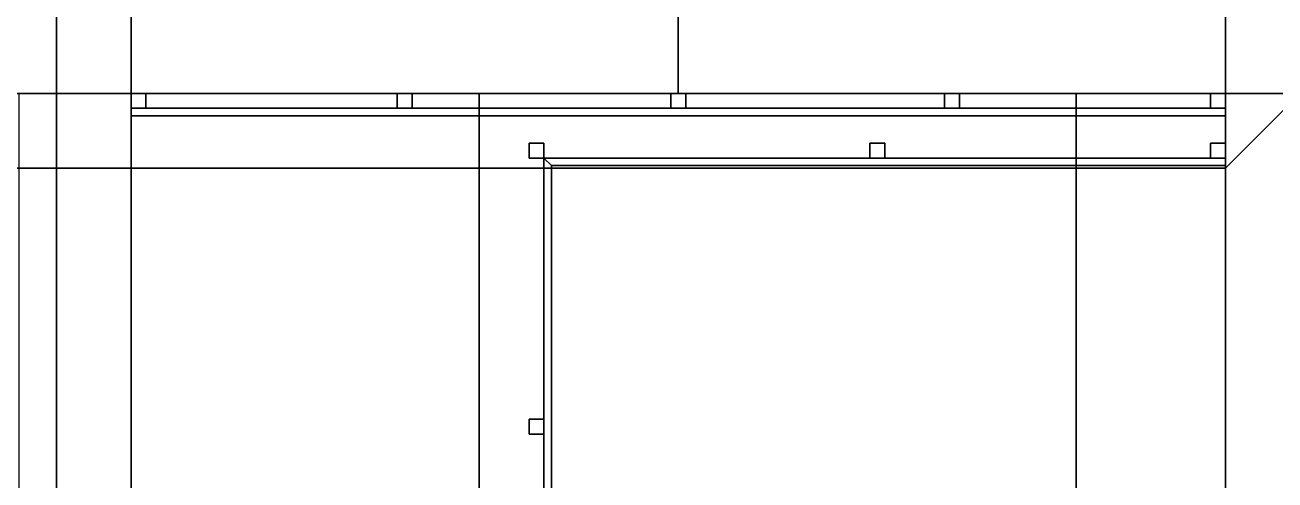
# Model space of a CAD drawing. Header units: millimetres. Extents: x 116.8 to 135.8, y -35.1 to -13.1.
# Drawn here: x 123.72 to 128.74, y -19.69 to -17.86 of the extents above; entities that cross this region are included whole.
import ezdxf

# ---------------------------------------------------------------- set-up
doc = ezdxf.new("R2010")
doc.units = ezdxf.units.MM
for name, color, linetype in [('COPERTURA', 252, 'CONTINUOUS'), ('CROMATO', 251, 'CONTINUOUS'), ('MARMO', 7, 'CONTINUOUS'), ('PARETE_INTERNA', 7, 'CONTINUOUS'), ('PAVIMENTO', 253, 'CONTINUOUS'), ('PAVIMENTO_ESTERNO', 2, 'CONTINUOUS'), ('RIVESTIMENTO', 33, 'CONTINUOUS'), ('SOFFITTO', 41, 'CONTINUOUS'), ('VETRO', 137, 'CONTINUOUS')]:
    doc.layers.add(name, color=color, linetype=linetype)

msp = doc.modelspace()

# ---------------------------------------------------------------- linework, layer by layer
at = {"layer": 'COPERTURA'}
for points in [[(123.543016, -15.8399, 6.3), (123.543016, -18.1399, 6.3), (126.343016, -18.1399, 6.3), (126.343016, -15.8399, 6.3)], [(126.343016, -15.8399, 6.3), (126.343016, -18.1399, 6.3), (129.143016, -18.1399, 6.3), (129.143016, -15.8399, 6.3)], [(119.143016, -18.1399, 5.7), (123.843016, -18.1399, 5.7), (123.693016, -18.1399, 6.3), (118.843016, -18.1399, 6.3)], [(123.543016, -18.1399, 5.7), (129.143016, -18.1399, 5.7), (129.143016, -18.1399, 6.3), (123.543016, -18.1399, 6.3)], [(128.543016, -20.6399, 6.3), (123.693016, -20.6399, 6.3), (123.693016, -18.1399, 6.3), (128.543016, -18.1399, 6.3)], [(123.843016, -18.1399, 5.7), (128.543016, -18.1399, 5.7), (128.543016, -18.1399, 6.3), (123.693016, -18.1399, 6.3)], [(125.543016, -18.1399, 7.8), (125.543016, -23.1399, 7.8), (125.543016, -23.1399, 8.1), (125.543016, -18.1399, 8.1)], [(130.343016, -18.1399, 8.1), (125.543016, -18.1399, 8.1), (125.543016, -18.1399, 7.8), (130.343016, -18.1399, 7.8)], [(125.543016, -18.1399, 8.1), (125.543016, -20.6399, 8.1), (127.943016, -20.6399, 8.1), (127.943016, -18.1399, 8.1)], [(127.943016, -18.1399, 8.1), (127.943016, -20.6399, 8.1), (130.343016, -20.6399, 8.1), (130.343016, -18.1399, 8.1)], [(128.543016, -18.2299, 3), (124.143016, -18.2299, 3), (124.143016, -18.2299, 2.7), (128.543016, -18.2299, 2.7)]]:
    msp.add_3dface(points, dxfattribs=at)
at = {"layer": 'CROMATO'}
for points in [[(124.203016, -18.1999), (124.203016, -18.1399), (124.143016, -18.1399), (124.143016, -18.1999)], [(124.143016, -18.1999, 5.7), (124.143016, -18.1399, 5.7), (124.203016, -18.1399, 5.7), (124.203016, -18.1999, 5.7)], [(124.143016, -18.1999), (124.143016, -18.1399), (124.143016, -18.1399, 5.7), (124.143016, -18.1999, 5.7)], [(124.143016, -18.1399), (124.203016, -18.1399), (124.203016, -18.1399, 5.7), (124.143016, -18.1399, 5.7)], [(124.203016, -18.1399), (124.203016, -18.1999), (124.203016, -18.1999, 5.7), (124.203016, -18.1399, 5.7)], [(125.273016, -18.1999), (125.273016, -18.1399), (125.213016, -18.1399), (125.213016, -18.1999)], [(125.213016, -18.1999, 5.7), (125.213016, -18.1399, 5.7), (125.273016, -18.1399, 5.7), (125.273016, -18.1999, 5.7)], [(125.213016, -18.1999), (125.213016, -18.1399), (125.213016, -18.1399, 5.7), (125.213016, -18.1999, 5.7)], [(125.213016, -18.1399), (125.273016, -18.1399), (125.273016, -18.1399, 5.7), (125.213016, -18.1399, 5.7)], [(125.273016, -18.1399), (125.273016, -18.1999), (125.273016, -18.1999, 5.7), (125.273016, -18.1399, 5.7)], [(126.373016, -18.1999), (126.373016, -18.1399), (126.313016, -18.1399), (126.313016, -18.1999)], [(126.313016, -18.1999, 5.7), (126.313016, -18.1399, 5.7), (126.373016, -18.1399, 5.7), (126.373016, -18.1999, 5.7)], [(126.313016, -18.1999), (126.313016, -18.1399), (126.313016, -18.1399, 5.7), (126.313016, -18.1999, 5.7)], [(126.313016, -18.1399), (126.373016, -18.1399), (126.373016, -18.1399, 5.7), (126.313016, -18.1399, 5.7)], [(126.373016, -18.1399), (126.373016, -18.1999), (126.373016, -18.1999, 5.7), (126.373016, -18.1399, 5.7)], [(127.473016, -18.1999), (127.473016, -18.1399), (127.413016, -18.1399), (127.413016, -18.1999)], [(127.413016, -18.1999, 5.7), (127.413016, -18.1399, 5.7), (127.473016, -18.1399, 5.7), (127.473016, -18.1999, 5.7)], [(127.413016, -18.1999), (127.413016, -18.1399), (127.413016, -18.1399, 5.7), (127.413016, -18.1999, 5.7)], [(127.413016, -18.1399), (127.473016, -18.1399), (127.473016, -18.1399, 5.7), (127.413016, -18.1399, 5.7)], [(127.473016, -18.1399), (127.473016, -18.1999), (127.473016, -18.1999, 5.7), (127.473016, -18.1399, 5.7)], [(128.543016, -18.1999), (128.543016, -18.1399), (128.483016, -18.1399), (128.483016, -18.1999)], [(128.483016, -18.1999, 5.7), (128.483016, -18.1399, 5.7), (128.543016, -18.1399, 5.7), (128.543016, -18.1999, 5.7)], [(128.483016, -18.1999), (128.483016, -18.1399), (128.483016, -18.1399, 5.7), (128.483016, -18.1999, 5.7)], [(128.483016, -18.1399), (128.543016, -18.1399), (128.543016, -18.1399, 5.7), (128.483016, -18.1399, 5.7)], [(128.543016, -18.1399), (128.543016, -18.1999), (128.543016, -18.1999, 5.7), (128.543016, -18.1399, 5.7)], [(124.203016, -18.1999, 5.7), (124.143016, -18.1999, 5.7), (124.143016, -18.1999), (124.203016, -18.1999)], [(125.273016, -18.1999, 5.7), (125.213016, -18.1999, 5.7), (125.213016, -18.1999), (125.273016, -18.1999)], [(126.373016, -18.1999, 5.7), (126.313016, -18.1999, 5.7), (126.313016, -18.1999), (126.373016, -18.1999)], [(127.473016, -18.1999, 5.7), (127.413016, -18.1999, 5.7), (127.413016, -18.1999), (127.473016, -18.1999)], [(128.543016, -18.1999, 5.7), (128.483016, -18.1999, 5.7), (128.483016, -18.1999), (128.543016, -18.1999)], [(125.803016, -18.3999, 6.3), (125.803016, -18.3399, 6.3), (125.743016, -18.3399, 6.3), (125.743016, -18.3999, 6.3)], [(125.743016, -18.3999, 7.8), (125.743016, -18.3399, 7.8), (125.803016, -18.3399, 7.8), (125.803016, -18.3999, 7.8)], [(125.743016, -18.3999, 6.3), (125.743016, -18.3399, 6.3), (125.743016, -18.3399, 7.8), (125.743016, -18.3999, 7.8)], [(125.743016, -18.3399, 6.3), (125.803016, -18.3399, 6.3), (125.803016, -18.3399, 7.8), (125.743016, -18.3399, 7.8)], [(125.803016, -18.3399, 6.3), (125.803016, -18.3999, 6.3), (125.803016, -18.3999, 7.8), (125.803016, -18.3399, 7.8)], [(127.173016, -18.3999, 6.3), (127.173016, -18.3399, 6.3), (127.113016, -18.3399, 6.3), (127.113016, -18.3999, 6.3)], [(127.113016, -18.3999, 7.8), (127.113016, -18.3399, 7.8), (127.173016, -18.3399, 7.8), (127.173016, -18.3999, 7.8)], [(127.113016, -18.3999, 6.3), (127.113016, -18.3399, 6.3), (127.113016, -18.3399, 7.8), (127.113016, -18.3999, 7.8)], [(127.113016, -18.3399, 6.3), (127.173016, -18.3399, 6.3), (127.173016, -18.3399, 7.8), (127.113016, -18.3399, 7.8)], [(127.173016, -18.3399, 6.3), (127.173016, -18.3999, 6.3), (127.173016, -18.3999, 7.8), (127.173016, -18.3399, 7.8)], [(128.543016, -18.3999, 6.3), (128.543016, -18.3399, 6.3), (128.483016, -18.3399, 6.3), (128.483016, -18.3999, 6.3)], [(128.483016, -18.3999, 7.8), (128.483016, -18.3399, 7.8), (128.543016, -18.3399, 7.8), (128.543016, -18.3999, 7.8)], [(128.483016, -18.3999, 6.3), (128.483016, -18.3399, 6.3), (128.483016, -18.3399, 7.8), (128.483016, -18.3999, 7.8)], [(128.483016, -18.3399, 6.3), (128.543016, -18.3399, 6.3), (128.543016, -18.3399, 7.8), (128.483016, -18.3399, 7.8)], [(128.543016, -18.3399, 6.3), (128.543016, -18.3999, 6.3), (128.543016, -18.3999, 7.8), (128.543016, -18.3399, 7.8)], [(125.803016, -18.3999, 7.8), (125.743016, -18.3999, 7.8), (125.743016, -18.3999, 6.3), (125.803016, -18.3999, 6.3)], [(127.173016, -18.3999, 7.8), (127.113016, -18.3999, 7.8), (127.113016, -18.3999, 6.3), (127.173016, -18.3999, 6.3)], [(128.543016, -18.3999, 7.8), (128.483016, -18.3999, 7.8), (128.483016, -18.3999, 6.3), (128.543016, -18.3999, 6.3)], [(125.803016, -19.5099, 6.3), (125.743016, -19.5099, 6.3), (125.743016, -19.4499, 6.3), (125.803016, -19.4499, 6.3)], [(125.803016, -19.4499, 7.8), (125.743016, -19.4499, 7.8), (125.743016, -19.5099, 7.8), (125.803016, -19.5099, 7.8)], [(125.803016, -19.4499, 6.3), (125.743016, -19.4499, 6.3), (125.743016, -19.4499, 7.8), (125.803016, -19.4499, 7.8)], [(125.743016, -19.4499, 6.3), (125.743016, -19.5099, 6.3), (125.743016, -19.5099, 7.8), (125.743016, -19.4499, 7.8)], [(125.803016, -19.5099, 7.8), (125.803016, -19.4499, 7.8), (125.803016, -19.4499, 6.3), (125.803016, -19.5099, 6.3)], [(125.743016, -19.5099, 6.3), (125.803016, -19.5099, 6.3), (125.803016, -19.5099, 7.8), (125.743016, -19.5099, 7.8)]]:
    msp.add_3dface(points, dxfattribs=at)
at = {"layer": 'MARMO'}
for points in [[(128.843016, -18.1399, -0.0183), (128.543016, -18.4399, -0.0183), (119.143016, -18.4399, -0.0183), (118.843016, -18.1399, -0.0183)], [(118.843016, -18.1399), (119.143016, -18.4399), (128.543016, -18.4399), (128.843016, -18.1399)], [(128.843016, -18.1399), (118.843016, -18.1399), (118.843016, -18.1399, -0.0183), (128.843016, -18.1399, -0.0183)], [(128.843016, -18.1399, -0.0183), (128.843016, -22.9899, -0.0183), (128.543016, -23.1399, -0.0183), (128.543016, -18.4399, -0.0183)], [(128.543016, -18.4399), (128.543016, -23.1399), (128.843016, -22.9899), (128.843016, -18.1399)], [(128.843016, -18.1399), (128.543016, -18.4399), (128.543016, -18.4399, -0.0183), (128.843016, -18.1399, -0.0183)], [(124.143016, -18.2299, 3), (124.143016, -18.4399, 3), (128.543016, -18.4399, 3), (128.543016, -18.2299, 3)], [(119.143016, -18.4399, -0.0183), (128.543016, -18.4399, -0.0183), (128.543016, -18.4399), (119.143016, -18.4399)], [(124.143016, -18.4399, 2.7), (128.543016, -18.4399, 2.7), (128.543016, -18.4399, 3), (124.143016, -18.4399, 3)], [(128.543016, -18.4399, -0.0183), (128.543016, -23.1399, -0.0183), (128.543016, -23.1399), (128.543016, -18.4399)]]:
    msp.add_3dface(points, dxfattribs=at)
at = {"layer": 'PARETE_INTERNA'}
for points in [[(128.543016, -14.1399, 5.7), (128.543016, -18.1399, 5.7), (128.843016, -18.1399, 5.7), (128.843016, -13.8399, 5.7)], [(128.843016, -13.8399), (128.843016, -18.1399), (128.543016, -18.1399), (128.543016, -14.1399)], [(128.543016, -16.1399), (128.543016, -18.1399), (128.543016, -18.1399, 2.85), (128.543016, -16.1399, 2.85)], [(128.543016, -16.1399, 2.85), (128.543016, -18.1399, 2.85), (128.543016, -18.1399, 5.7), (128.543016, -16.1399, 5.7)], [(124.143016, -18.1399), (124.143016, -18.4399), (119.143016, -18.4399), (119.143016, -18.1399)], [(119.143016, -18.1399, 5.7), (119.143016, -18.4399, 5.7), (124.143016, -18.4399, 5.7), (124.143016, -18.1399, 5.7)], [(124.143016, -18.1399, 5.7), (121.643016, -18.1399, 5.7), (121.643016, -18.1399, 2.85), (124.143016, -18.1399, 2.85)], [(124.143016, -18.1399, 2.85), (121.643016, -18.1399, 2.85), (121.643016, -18.1399), (124.143016, -18.1399)], [(124.143016, -18.4399), (124.143016, -18.1399), (124.143016, -18.1399, 5.7), (124.143016, -18.4399, 5.7)], [(127.943016, -18.1399, 7.8), (127.943016, -20.6399, 7.8), (125.543016, -20.6399, 7.8), (125.543016, -18.1399, 7.8)], [(130.343016, -18.1399, 7.8), (130.343016, -20.6399, 7.8), (127.943016, -20.6399, 7.8), (127.943016, -18.1399, 7.8)], [(119.143016, -18.4399, 2.7), (123.843016, -18.4399, 2.7), (123.843016, -18.4399, 3), (119.143016, -18.4399, 3)], [(121.643016, -18.4399), (124.143016, -18.4399), (124.143016, -18.4399, 2.85), (121.643016, -18.4399, 2.85)], [(121.643016, -18.4399, 2.85), (124.143016, -18.4399, 2.85), (124.143016, -18.4399, 5.7), (121.643016, -18.4399, 5.7)], [(123.843016, -18.4399, 2.7), (126.193016, -18.4399, 2.7), (126.193016, -18.4399, 3), (123.843016, -18.4399, 3)], [(126.193016, -18.4399, 2.7), (128.543016, -18.4399, 2.7), (128.543016, -18.4399, 3), (126.193016, -18.4399, 3)], [(128.543016, -18.4399, 3), (128.543016, -20.7899, 3), (128.543016, -20.7899, 2.7), (128.543016, -18.4399, 2.7)]]:
    msp.add_3dface(points, dxfattribs=at)
at = {"layer": 'PAVIMENTO'}
for points in [[(124.143016, -18.4399, -0.0183), (124.143016, -23.1399, -0.0183), (119.143016, -23.1399, -0.0183), (119.143016, -18.4399, -0.0183)], [(119.143016, -18.4399), (119.143016, -23.1399), (124.143016, -23.1399), (124.143016, -18.4399)], [(124.143016, -18.4399), (119.143016, -18.4399), (119.143016, -18.4399, -0.0183), (124.143016, -18.4399, -0.0183)], [(123.843016, -23.1399, 3), (119.143016, -23.1399, 3), (119.143016, -18.4399, 3), (123.843016, -18.4399, 3)], [(128.543016, -23.1399, 3), (123.843016, -23.1399, 3), (123.843016, -18.4399, 3), (128.543016, -18.4399, 3)], [(128.543016, -18.4399, -0.0183), (128.543016, -23.1399, -0.0183), (124.143016, -23.1399, -0.0183), (124.143016, -18.4399, -0.0183)], [(124.143016, -18.4399), (124.143016, -23.1399), (128.543016, -23.1399), (128.543016, -18.4399)], [(124.143016, -18.4399, -0.0183), (124.143016, -23.1399, -0.0183), (124.143016, -23.1399), (124.143016, -18.4399)], [(128.543016, -18.4399), (124.143016, -18.4399), (124.143016, -18.4399, -0.0183), (128.543016, -18.4399, -0.0183)], [(124.143016, -23.1399, -0.0183), (124.143016, -18.4399, -0.0183), (124.143016, -18.4399), (124.143016, -23.1399)], [(128.543016, -23.1399, -0.0183), (128.543016, -18.4399, -0.0183), (128.543016, -18.4399), (128.543016, -23.1399)]]:
    msp.add_3dface(points, dxfattribs=at)
at = {"layer": 'PAVIMENTO_ESTERNO'}
for points in [[(126.343016, -16.1399, -0.0183), (126.343016, -18.1399, -0.0183), (124.143016, -18.1399, -0.0183), (124.143016, -16.1399, -0.0183)], [(124.143016, -16.1399), (124.143016, -18.1399), (126.343016, -18.1399), (126.343016, -16.1399)], [(124.143016, -16.1399, -0.0183), (124.143016, -18.1399, -0.0183), (124.143016, -18.1399), (124.143016, -16.1399)], [(126.343016, -16.1399, -0.0183), (126.343016, -18.1399, -0.0183), (126.343016, -18.1399), (126.343016, -16.1399)], [(128.543016, -16.1399, -0.0183), (128.543016, -18.1399, -0.0183), (126.343016, -18.1399, -0.0183), (126.343016, -16.1399, -0.0183)], [(126.343016, -16.1399), (126.343016, -18.1399), (128.543016, -18.1399), (128.543016, -16.1399)], [(128.543016, -18.1399, -0.0183), (128.543016, -16.1399, -0.0183), (128.543016, -16.1399), (128.543016, -18.1399)], [(124.143016, -18.1399, -0.0183), (126.343016, -18.1399, -0.0183), (126.343016, -18.1399), (124.143016, -18.1399)], [(126.343016, -18.1399, -0.0183), (128.543016, -18.1399, -0.0183), (128.543016, -18.1399), (126.343016, -18.1399)]]:
    msp.add_3dface(points, dxfattribs=at)
at = {"layer": 'RIVESTIMENTO'}
for points in [[(124.143016, -14.1399), (124.143016, -18.1399), (123.843016, -18.1399), (123.843016, -13.8399)], [(123.843016, -13.8399, 5.7), (123.843016, -18.1399, 5.7), (124.143016, -18.1399, 5.7), (124.143016, -14.1399, 5.7)], [(123.843016, -13.8399), (123.843016, -18.1399), (123.843016, -18.1399, 5.7), (123.843016, -13.8399, 5.7)], [(124.143016, -18.1399), (124.143016, -14.1399), (124.143016, -14.1399, 5.7), (124.143016, -18.1399, 5.7)], [(123.843016, -18.1399), (124.143016, -18.1399), (124.143016, -18.1399, 5.7), (123.843016, -18.1399, 5.7)], [(128.543016, -18.1399, 7.8), (128.543016, -18.1399), (128.843016, -18.1399), (128.843016, -18.1399, 7.8)], [(128.843016, -18.1399), (128.543016, -18.1399), (128.543016, -23.1399), (128.843016, -23.1399)], [(128.543016, -23.1399, 7.8), (128.843016, -23.1399, 7.8), (128.843016, -18.1399, 7.8), (128.543016, -18.1399, 7.8)], [(128.543016, -18.1399, 7.8), (128.543016, -23.1399, 7.8), (128.543016, -23.1399), (128.543016, -18.1399)]]:
    msp.add_3dface(points, dxfattribs=at)
at = {"layer": 'SOFFITTO'}
for points in [[(126.343016, -15.8399, 5.7), (126.343016, -18.1399, 5.7), (123.543016, -18.1399, 5.7), (123.543016, -15.8399, 5.7)], [(129.143016, -15.8399, 5.7), (129.143016, -18.1399, 5.7), (126.343016, -18.1399, 5.7), (126.343016, -15.8399, 5.7)], [(119.143016, -18.1399, 5.7), (123.843016, -18.1399, 5.7), (123.843016, -20.6399, 5.7), (119.143016, -20.6399, 5.7)], [(123.843016, -18.1399, 5.7), (128.543016, -18.1399, 5.7), (128.543016, -20.6399, 5.7), (123.843016, -20.6399, 5.7)], [(128.543016, -18.2299, 2.7), (128.543016, -18.4399, 2.7), (124.143016, -18.4399, 2.7), (124.143016, -18.2299, 2.7)], [(123.843016, -18.4399, 2.7), (119.143016, -18.4399, 2.7), (119.143016, -23.1399, 2.7), (123.843016, -23.1399, 2.7)], [(128.543016, -18.4399, 2.7), (123.843016, -18.4399, 2.7), (123.843016, -23.1399, 2.7), (128.543016, -23.1399, 2.7)]]:
    msp.add_3dface(points, dxfattribs=at)
at = {"layer": 'VETRO'}
for points in [[(128.543016, -18.2299), (128.543016, -18.1999), (124.143016, -18.1999), (124.143016, -18.2299)], [(124.143016, -18.2299, 5.7), (124.143016, -18.1999, 5.7), (128.543016, -18.1999, 5.7), (128.543016, -18.2299, 5.7)], [(124.143016, -18.2299), (124.143016, -18.1999), (124.143016, -18.1999, 5.7), (124.143016, -18.2299, 5.7)], [(124.143016, -18.1999), (128.543016, -18.1999), (128.543016, -18.1999, 5.7), (124.143016, -18.1999, 5.7)], [(128.543016, -18.2299, 5.7), (124.143016, -18.2299, 5.7), (124.143016, -18.2299), (128.543016, -18.2299)], [(128.543016, -18.1999), (128.543016, -18.2299), (128.543016, -18.2299, 5.7), (128.543016, -18.1999, 5.7)], [(128.543016, -18.4299, 6.3), (128.543016, -18.3999, 6.3), (125.803016, -18.3999, 6.3), (125.833016, -18.4299, 6.3)], [(125.833016, -18.4299, 7.8), (125.803016, -18.3999, 7.8), (128.543016, -18.3999, 7.8), (128.543016, -18.4299, 7.8)], [(125.803016, -18.3999, 6.3), (128.543016, -18.3999, 6.3), (128.543016, -18.3999, 7.8), (125.803016, -18.3999, 7.8)], [(125.833016, -18.4299, 6.3), (125.803016, -18.3999, 6.3), (125.803016, -22.8799, 6.3), (125.833016, -22.8499, 6.3)], [(125.833016, -22.8499, 7.8), (125.803016, -22.8799, 7.8), (125.803016, -18.3999, 7.8), (125.833016, -18.4299, 7.8)], [(125.803016, -22.8799, 6.3), (125.803016, -18.3999, 6.3), (125.803016, -18.3999, 7.8), (125.803016, -22.8799, 7.8)], [(125.803016, -18.3999, 6.3), (125.833016, -18.4299, 6.3), (125.833016, -18.4299, 7.8), (125.803016, -18.3999, 7.8)], [(128.543016, -18.4299, 7.8), (125.833016, -18.4299, 7.8), (125.833016, -18.4299, 6.3), (128.543016, -18.4299, 6.3)], [(125.833016, -18.4299, 7.8), (125.833016, -22.8499, 7.8), (125.833016, -22.8499, 6.3), (125.833016, -18.4299, 6.3)], [(128.543016, -18.3999, 6.3), (128.543016, -18.4299, 6.3), (128.543016, -18.4299, 7.8), (128.543016, -18.3999, 7.8)]]:
    msp.add_3dface(points, dxfattribs=at)

doc.saveas('drawing.dxf')
